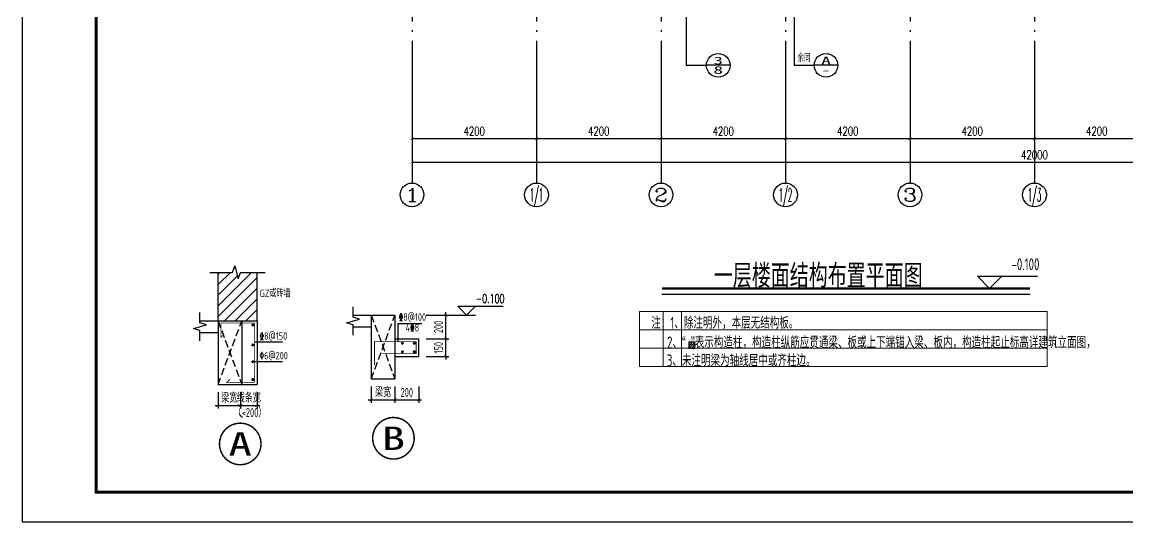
# Model space of a CAD drawing. Extents: x 169490 to 7584583, y -2399407 to 1374371.
# Drawn here: x 2731635 to 2768938, y 813191 to 830043 of the extents above; entities that cross this region are included whole.
import ezdxf
from ezdxf.enums import TextEntityAlignment as Align

# ---------------------------------------------------------------- set-up
doc = ezdxf.new("R2010")
doc.units = 0
doc.header["$LTSCALE"] = 100
for name, pattern in [('D3轴线点划线', [18.5, 12, -3, 0.5, -3]), ('DASH', [0.35, 0.25, -0.1]), ('H3普通虚线', [4.2, 3, -1.2])]:
    doc.linetypes.add(name, pattern=pattern)
doc.layers.get('0').update_dxf_attribs({"linetype": 'CONTINUOUS'})
doc.layers.get('DEFPOINTS').update_dxf_attribs({"linetype": 'CONTINUOUS'})
for name, color, linetype in [('A-DI-I(索引)', 21, 'CONTINUOUS'), ('AXIS', 3, 'CONTINUOUS'), ('AXIS_TEXT', 4, 'CONTINUOUS'), ('C-AXIS(轴号)', 3, 'CONTINUOUS'), ('C-AXIS-T(字)', 7, 'CONTINUOUS'), ('C-DOTE', 8, 'D3轴线点划线'), ('DIM_ELEV', 3, 'CONTINUOUS'), ('dsptext_col', 2, 'CONTINUOUS'), ('S-0-TEXT', 7, 'CONTINUOUS'), ('S-DETL-HATCH', 251, 'CONTINUOUS'), ('S-DETL-LINE1', 2, 'CONTINUOUS'), ('S-DETL-LINE2', 2, 'H3普通虚线'), ('S-DETL-TEXT', 7, 'CONTINUOUS'), ('S-SLAB-DIM', 92, 'CONTINUOUS'), ('S-SLAB-RTEXT', 7, 'CONTINUOUS'), ('TEXT', 7, 'CONTINUOUS'), ('THIN', 190, 'CONTINUOUS'), ('图框', 140, 'CONTINUOUS'), ('文字', 7, 'CONTINUOUS'), ('门编号', 6, 'CONTINUOUS')]:
    doc.layers.add(name, color=color, linetype=linetype)
doc.layers.add('rein', color=10, linetype='CONTINUOUS', lineweight=18)
doc.layers.add('S-1-TEXT', color=7, linetype='CONTINUOUS', lineweight=18)
doc.styles.add('_TCH_AXIS', font='COMPLEX', dxfattribs={"bigfont": 'GBCBIG'})
doc.styles.add('_TCH_DIM', font='SIMPLEX', dxfattribs={"bigfont": 'GBCBIG'})
doc.styles.add('_TCH_DIM_T3', font='SIMPLEX.shx', dxfattribs={"width": 0.705882, "bigfont": 'GBCBIG.shx'})
doc.styles.add('_TCH_LABEL', font='simhei.ttf')
doc.styles.add('COMPLEX', font='COMPLEX')
doc.styles.add('TSSD_Dimension', font='Tssdeng.shx', dxfattribs={"width": 0.7, "bigfont": 'tssdchn.shx'})
doc.styles.add('TSSD_Label', font='Tssdeng.shx', dxfattribs={"width": 0.7, "bigfont": 'hztxt.shx'})
doc.styles.add('TSSD_REIN', font='tssdeng.shx', dxfattribs={"width": 0.7, "bigfont": 'hztxt.shx'})
doc.dimstyles.new('_TCH_ARCH&&100', dxfattribs={"dimtxt": 297.5, "dimasz": 100, "dimexe": 250, "dimexo": 300, "dimgap": 100, "dimtad": 1, "dimdec": 0, "dimzin": 0, "dimdsep": 46, "dimtxsty": '_TCH_DIM_T3', "dimblk": 'ARCHTICK', "dimcen": 0.09, "dimclrt": 7, "dimazin": 2, "dimtfac": 1, "dimtdec": 0, "dimtix": 1, "dimtmove": 2, "dimatfit": 3, "dimfxl": 1, "dimtolj": 1, "dimtzin": 0, "dimarcsym": 0})
doc.dimstyles.new('TSSD_100_100', dxfattribs={"dimtxt": 300, "dimasz": 100, "dimexe": 100, "dimexo": 250, "dimgap": 100, "dimtad": 1, "dimdec": 0, "dimzin": 0, "dimdsep": 46, "dimtxsty": 'TSSD_Dimension', "dimblk": 'ARCHTICK', "dimcen": 0, "dimdle": 100, "dimclrt": 7, "dimadec": 0, "dimazin": 0, "dimtfac": 1, "dimtdec": 0, "dimtix": 1, "dimtmove": 2, "dimatfit": 3, "dimfxl": 1, "dimtolj": 1, "dimtzin": 0, "dimarcsym": 0})
doc.dimstyles.new('TSSD_25_100', dxfattribs={"dimtxt": 300, "dimasz": 100, "dimexe": 100, "dimexo": 250, "dimgap": 100, "dimtad": 1, "dimdec": 0, "dimlfac": 0.25, "dimzin": 0, "dimdsep": 46, "dimtxsty": 'TSSD_Dimension', "dimblk": 'ARCHTICK', "dimcen": 0, "dimdle": 100, "dimclrt": 7, "dimadec": 0, "dimazin": 0, "dimtfac": 1, "dimtdec": 0, "dimtix": 1, "dimtmove": 2, "dimatfit": 3, "dimldrblk": 'ARCHTICK', "dimfxl": 1, "dimtolj": 1, "dimtzin": 0, "dimarcsym": 0})

# ---------------------------------------------------------------- blocks, each defined once
blk = doc.blocks.new('_ARCHTICK')
at = {"const_width": 0.15}
blk.add_lwpolyline([(-0.5, -0.5), (0.5, 0.5)], dxfattribs=at)
blk = doc.blocks.new('*D1987')
at = {"layer": 'AXIS', "color": 0, "lineweight": -2, "transparency": 16777216}
for p, q in [((2744788, 828317), (2744788, 825067)), ((2786788, 828317), (2786788, 825067)), ((2744788, 825317), (2786788, 825317))]:
    blk.add_line(p, q, dxfattribs=at)
at = {"layer": 'DEFPOINTS', "color": 0, "transparency": 16777216}
for p in [(2744788, 828617), (2786788, 828617), (2786788, 825317)]:
    blk.add_point(p, dxfattribs=at)
at = {"layer": 'AXIS', "color": 0, "lineweight": -2, "transparency": 16777216, "xscale": 100, "yscale": 100, "zscale": 100, "rotation": 180}
blk.add_blockref('_ARCHTICK', (2744788, 825317), dxfattribs=at)
at = {"layer": 'AXIS', "color": 0, "lineweight": -2, "transparency": 16777216, "xscale": 100, "yscale": 100, "zscale": 100}
blk.add_blockref('_ARCHTICK', (2786788, 825317), dxfattribs=at)
at = {"layer": 'AXIS', "color": 7, "transparency": 16777216, "insert": (2765788, 825566), "char_height": 297.5, "attachment_point": 5, "style": '_TCH_DIM_T3'}
blk.add_mtext('\\A1;42000', dxfattribs=at)
blk = doc.blocks.new('*D1988')
at = {"layer": 'AXIS', "color": 0, "lineweight": -2, "transparency": 16777216}
for p, q in [((2744788, 828317), (2744788, 825867)), ((2748988, 828317), (2748988, 825867)), ((2744788, 826117), (2748988, 826117))]:
    blk.add_line(p, q, dxfattribs=at)
at = {"layer": 'DEFPOINTS', "color": 0, "transparency": 16777216}
for p in [(2744788, 828617), (2748988, 828617), (2748988, 826117)]:
    blk.add_point(p, dxfattribs=at)
at = {"layer": 'AXIS', "color": 0, "lineweight": -2, "transparency": 16777216, "xscale": 100, "yscale": 100, "zscale": 100, "rotation": 180}
blk.add_blockref('_ARCHTICK', (2744788, 826117), dxfattribs=at)
at = {"layer": 'AXIS', "color": 0, "lineweight": -2, "transparency": 16777216, "xscale": 100, "yscale": 100, "zscale": 100}
blk.add_blockref('_ARCHTICK', (2748988, 826117), dxfattribs=at)
at = {"layer": 'AXIS', "color": 7, "transparency": 16777216, "insert": (2746888, 826366), "char_height": 297.5, "attachment_point": 5, "style": '_TCH_DIM_T3'}
blk.add_mtext('\\A1;4200', dxfattribs=at)
blk = doc.blocks.new('*D1989')
at = {"layer": 'AXIS', "color": 0, "lineweight": -2, "transparency": 16777216}
for p, q in [((2748988, 828317), (2748988, 825867)), ((2753188, 828317), (2753188, 825867)), ((2748988, 826117), (2753188, 826117))]:
    blk.add_line(p, q, dxfattribs=at)
at = {"layer": 'DEFPOINTS', "color": 0, "transparency": 16777216}
for p in [(2748988, 828617), (2753188, 828617), (2753188, 826117)]:
    blk.add_point(p, dxfattribs=at)
at = {"layer": 'AXIS', "color": 0, "lineweight": -2, "transparency": 16777216, "xscale": 100, "yscale": 100, "zscale": 100, "rotation": 180}
blk.add_blockref('_ARCHTICK', (2748988, 826117), dxfattribs=at)
at = {"layer": 'AXIS', "color": 0, "lineweight": -2, "transparency": 16777216, "xscale": 100, "yscale": 100, "zscale": 100}
blk.add_blockref('_ARCHTICK', (2753188, 826117), dxfattribs=at)
at = {"layer": 'AXIS', "color": 7, "transparency": 16777216, "insert": (2751088, 826366), "char_height": 297.5, "attachment_point": 5, "style": '_TCH_DIM_T3'}
blk.add_mtext('\\A1;4200', dxfattribs=at)
blk = doc.blocks.new('*D1990')
at = {"layer": 'AXIS', "color": 0, "lineweight": -2, "transparency": 16777216}
for p, q in [((2753188, 828317), (2753188, 825867)), ((2757388, 828317), (2757388, 825867)), ((2753188, 826117), (2757388, 826117))]:
    blk.add_line(p, q, dxfattribs=at)
at = {"layer": 'DEFPOINTS', "color": 0, "transparency": 16777216}
for p in [(2753188, 828617), (2757388, 828617), (2757388, 826117)]:
    blk.add_point(p, dxfattribs=at)
at = {"layer": 'AXIS', "color": 0, "lineweight": -2, "transparency": 16777216, "xscale": 100, "yscale": 100, "zscale": 100, "rotation": 180}
blk.add_blockref('_ARCHTICK', (2753188, 826117), dxfattribs=at)
at = {"layer": 'AXIS', "color": 0, "lineweight": -2, "transparency": 16777216, "xscale": 100, "yscale": 100, "zscale": 100}
blk.add_blockref('_ARCHTICK', (2757388, 826117), dxfattribs=at)
at = {"layer": 'AXIS', "color": 7, "transparency": 16777216, "insert": (2755288, 826366), "char_height": 297.5, "attachment_point": 5, "style": '_TCH_DIM_T3'}
blk.add_mtext('\\A1;4200', dxfattribs=at)
blk = doc.blocks.new('*D1991')
at = {"layer": 'AXIS', "color": 0, "lineweight": -2, "transparency": 16777216}
for p, q in [((2757388, 828317), (2757388, 825867)), ((2761588, 828317), (2761588, 825867)), ((2757388, 826117), (2761588, 826117))]:
    blk.add_line(p, q, dxfattribs=at)
at = {"layer": 'DEFPOINTS', "color": 0, "transparency": 16777216}
for p in [(2757388, 828617), (2761588, 828617), (2761588, 826117)]:
    blk.add_point(p, dxfattribs=at)
at = {"layer": 'AXIS', "color": 0, "lineweight": -2, "transparency": 16777216, "xscale": 100, "yscale": 100, "zscale": 100, "rotation": 180}
blk.add_blockref('_ARCHTICK', (2757388, 826117), dxfattribs=at)
at = {"layer": 'AXIS', "color": 0, "lineweight": -2, "transparency": 16777216, "xscale": 100, "yscale": 100, "zscale": 100}
blk.add_blockref('_ARCHTICK', (2761588, 826117), dxfattribs=at)
at = {"layer": 'AXIS', "color": 7, "transparency": 16777216, "insert": (2759488, 826366), "char_height": 297.5, "attachment_point": 5, "style": '_TCH_DIM_T3'}
blk.add_mtext('\\A1;4200', dxfattribs=at)
blk = doc.blocks.new('*D1992')
at = {"layer": 'AXIS', "color": 0, "lineweight": -2, "transparency": 16777216}
for p, q in [((2761588, 828317), (2761588, 825867)), ((2765788, 828317), (2765788, 825867)), ((2761588, 826117), (2765788, 826117))]:
    blk.add_line(p, q, dxfattribs=at)
at = {"layer": 'DEFPOINTS', "color": 0, "transparency": 16777216}
for p in [(2761588, 828617), (2765788, 828617), (2765788, 826117)]:
    blk.add_point(p, dxfattribs=at)
at = {"layer": 'AXIS', "color": 0, "lineweight": -2, "transparency": 16777216, "xscale": 100, "yscale": 100, "zscale": 100, "rotation": 180}
blk.add_blockref('_ARCHTICK', (2761588, 826117), dxfattribs=at)
at = {"layer": 'AXIS', "color": 0, "lineweight": -2, "transparency": 16777216, "xscale": 100, "yscale": 100, "zscale": 100}
blk.add_blockref('_ARCHTICK', (2765788, 826117), dxfattribs=at)
at = {"layer": 'AXIS', "color": 7, "transparency": 16777216, "insert": (2763688, 826366), "char_height": 297.5, "attachment_point": 5, "style": '_TCH_DIM_T3'}
blk.add_mtext('\\A1;4200', dxfattribs=at)
blk = doc.blocks.new('*D1993')
at = {"layer": 'AXIS', "color": 0, "lineweight": -2, "transparency": 16777216}
for p, q in [((2765788, 828317), (2765788, 825867)), ((2769988, 828317), (2769988, 825867)), ((2765788, 826117), (2769988, 826117))]:
    blk.add_line(p, q, dxfattribs=at)
at = {"layer": 'DEFPOINTS', "color": 0, "transparency": 16777216}
for p in [(2765788, 828617), (2769988, 828617), (2769988, 826117)]:
    blk.add_point(p, dxfattribs=at)
at = {"layer": 'AXIS', "color": 0, "lineweight": -2, "transparency": 16777216, "xscale": 100, "yscale": 100, "zscale": 100, "rotation": 180}
blk.add_blockref('_ARCHTICK', (2765788, 826117), dxfattribs=at)
at = {"layer": 'AXIS', "color": 0, "lineweight": -2, "transparency": 16777216, "xscale": 100, "yscale": 100, "zscale": 100}
blk.add_blockref('_ARCHTICK', (2769988, 826117), dxfattribs=at)
at = {"layer": 'AXIS', "color": 7, "transparency": 16777216, "insert": (2767888, 826366), "char_height": 297.5, "attachment_point": 5, "style": '_TCH_DIM_T3'}
blk.add_mtext('\\A1;4200', dxfattribs=at)
blk = doc.blocks.new('_AXISO')
blk.add_circle((0, 0), 0.5)
at = {"layer": 'AXIS_TEXT', "style": 'COMPLEX', "width": 1.041667}
blk.add_attdef('A', text='', height=0.56, dxfattribs=at).set_placement((-0.25, -0.28), (0.25, -0.28), align=Align.FIT)
blk = doc.blocks.new('*D2015')
at = {"layer": 'DEFPOINTS', "color": 0, "ltscale": 5, "transparency": 16777216}
for p in [(2739005, 817819), (2739559, 817819), (2739559, 817114)]:
    blk.add_point(p, dxfattribs=at)
at = {"layer": 'S-SLAB-DIM', "color": 0, "lineweight": -2, "ltscale": 5, "transparency": 16777216}
for p, q in [((2739005, 817569), (2739005, 817014)), ((2739559, 817569), (2739559, 817014)), ((2739005, 817114), (2738905, 817114)), ((2739005, 817114), (2739559, 817114)), ((2739559, 817114), (2739659, 817114))]:
    blk.add_line(p, q, dxfattribs=at)
at = {"layer": 'S-SLAB-DIM', "color": 0, "lineweight": -2, "ltscale": 5, "transparency": 16777216, "xscale": 100, "yscale": 100, "zscale": 100}
blk.add_blockref('_ARCHTICK', (2739005, 817114), dxfattribs=at)
at = {"layer": 'S-SLAB-DIM', "color": 0, "lineweight": -2, "ltscale": 5, "transparency": 16777216, "xscale": 100, "yscale": 100, "zscale": 100, "rotation": 180}
blk.add_blockref('_ARCHTICK', (2739559, 817114), dxfattribs=at)
at = {"layer": 'S-SLAB-DIM', "color": 7, "ltscale": 5, "transparency": 16777216, "insert": (2739282, 817364), "char_height": 300, "attachment_point": 5, "style": 'TSSD_Dimension'}
blk.add_mtext('\\A1;线条宽', dxfattribs=at)
blk = doc.blocks.new('*D2016')
at = {"layer": 'DEFPOINTS', "color": 0, "ltscale": 5, "transparency": 16777216}
for p in [(2738245, 817819), (2739005, 817819), (2739005, 817114)]:
    blk.add_point(p, dxfattribs=at)
at = {"layer": 'S-SLAB-DIM', "color": 0, "lineweight": -2, "ltscale": 5, "transparency": 16777216}
for p, q in [((2738245, 817569), (2738245, 817014)), ((2739005, 817569), (2739005, 817014)), ((2738145, 817114), (2739105, 817114))]:
    blk.add_line(p, q, dxfattribs=at)
at = {"layer": 'S-SLAB-DIM', "color": 0, "lineweight": -2, "ltscale": 5, "transparency": 16777216, "xscale": 100, "yscale": 100, "zscale": 100, "rotation": 180}
blk.add_blockref('_ARCHTICK', (2738245, 817114), dxfattribs=at)
at = {"layer": 'S-SLAB-DIM', "color": 0, "lineweight": -2, "ltscale": 5, "transparency": 16777216, "xscale": 100, "yscale": 100, "zscale": 100}
blk.add_blockref('_ARCHTICK', (2739005, 817114), dxfattribs=at)
at = {"layer": 'S-SLAB-DIM', "color": 7, "ltscale": 5, "transparency": 16777216, "insert": (2738625, 817364), "char_height": 300, "attachment_point": 5, "style": 'TSSD_Dimension'}
blk.add_mtext('\\A1;梁宽', dxfattribs=at)
blk = doc.blocks.new('*D2017')
at = {"layer": 'DEFPOINTS', "color": 0, "ltscale": 5, "transparency": 16777216}
for p in [(2743413, 818010), (2744213, 818010), (2744213, 817305)]:
    blk.add_point(p, dxfattribs=at)
at = {"layer": 'S-SLAB-DIM', "color": 0, "lineweight": -2, "ltscale": 5, "transparency": 16777216}
for p, q in [((2743413, 817760), (2743413, 817205)), ((2744213, 817760), (2744213, 817205)), ((2743313, 817305), (2744313, 817305))]:
    blk.add_line(p, q, dxfattribs=at)
at = {"layer": 'S-SLAB-DIM', "color": 0, "lineweight": -2, "ltscale": 5, "transparency": 16777216, "xscale": 100, "yscale": 100, "zscale": 100, "rotation": 180}
blk.add_blockref('_ARCHTICK', (2743413, 817305), dxfattribs=at)
at = {"layer": 'S-SLAB-DIM', "color": 0, "lineweight": -2, "ltscale": 5, "transparency": 16777216, "xscale": 100, "yscale": 100, "zscale": 100}
blk.add_blockref('_ARCHTICK', (2744213, 817305), dxfattribs=at)
at = {"layer": 'S-SLAB-DIM', "color": 7, "ltscale": 5, "transparency": 16777216, "insert": (2743813, 817555), "char_height": 300, "attachment_point": 5, "style": 'TSSD_Dimension'}
blk.add_mtext('\\A1;梁宽', dxfattribs=at)
blk = doc.blocks.new('*D2018')
at = {"layer": 'DEFPOINTS', "color": 0, "transparency": 16777216}
for p in [(2744213, 818010), (2745013, 818010), (2745013, 817305)]:
    blk.add_point(p, dxfattribs=at)
at = {"layer": 'S-SLAB-DIM', "color": 0, "lineweight": -2, "transparency": 16777216}
for p, q in [((2744213, 817760), (2744213, 817205)), ((2745013, 817760), (2745013, 817205)), ((2744113, 817305), (2745113, 817305))]:
    blk.add_line(p, q, dxfattribs=at)
at = {"layer": 'S-SLAB-DIM', "color": 0, "lineweight": -2, "transparency": 16777216, "xscale": 100, "yscale": 100, "zscale": 100, "rotation": 180}
blk.add_blockref('_ARCHTICK', (2744213, 817305), dxfattribs=at)
at = {"layer": 'S-SLAB-DIM', "color": 0, "lineweight": -2, "transparency": 16777216, "xscale": 100, "yscale": 100, "zscale": 100}
blk.add_blockref('_ARCHTICK', (2745013, 817305), dxfattribs=at)
at = {"layer": 'S-SLAB-DIM', "color": 7, "transparency": 16777216, "insert": (2744613, 817555), "char_height": 300, "attachment_point": 5, "style": 'TSSD_Dimension'}
blk.add_mtext('\\A1;200', dxfattribs=at)
blk = doc.blocks.new('*D2019')
at = {"layer": 'DEFPOINTS', "color": 0, "transparency": 16777216}
for p in [(2745013, 819364), (2745932, 819364), (2745013, 818764)]:
    blk.add_point(p, dxfattribs=at)
at = {"layer": 'S-SLAB-DIM', "color": 0, "lineweight": -2, "transparency": 16777216}
for p, q in [((2745263, 819364), (2746032, 819364)), ((2745932, 819364), (2745932, 819464)), ((2745932, 818764), (2745932, 819364)), ((2745263, 818764), (2746032, 818764)), ((2745932, 818764), (2745932, 818664))]:
    blk.add_line(p, q, dxfattribs=at)
at = {"layer": 'S-SLAB-DIM', "color": 0, "lineweight": -2, "transparency": 16777216, "xscale": 100, "yscale": 100, "zscale": 100}
for p, rotation in [((2745932, 819364), 270), ((2745932, 818764), 90)]:
    blk.add_blockref('_ARCHTICK', p, dxfattribs=dict(at, rotation=rotation))
at = {"layer": 'S-SLAB-DIM', "color": 7, "transparency": 16777216, "insert": (2745682, 819064), "char_height": 300, "attachment_point": 5, "rotation": 90, "style": 'TSSD_Dimension'}
blk.add_mtext('\\A1;150', dxfattribs=at)
blk = doc.blocks.new('*D2020')
at = {"layer": 'DEFPOINTS', "color": 0, "transparency": 16777216}
for p in [(2745013, 820164), (2745932, 820164), (2745013, 819364)]:
    blk.add_point(p, dxfattribs=at)
at = {"layer": 'S-SLAB-DIM', "color": 0, "lineweight": -2, "transparency": 16777216}
for p, q in [((2745263, 820164), (2746032, 820164)), ((2745932, 819264), (2745932, 820264)), ((2745263, 819364), (2746032, 819364))]:
    blk.add_line(p, q, dxfattribs=at)
at = {"layer": 'S-SLAB-DIM', "color": 0, "lineweight": -2, "transparency": 16777216, "xscale": 100, "yscale": 100, "zscale": 100}
for p, rotation in [((2745932, 820164), 90), ((2745932, 819364), 270)]:
    blk.add_blockref('_ARCHTICK', p, dxfattribs=dict(at, rotation=rotation))
at = {"layer": 'S-SLAB-DIM', "color": 7, "transparency": 16777216, "insert": (2745682, 819764), "char_height": 300, "attachment_point": 5, "rotation": 90, "style": 'TSSD_Dimension'}
blk.add_mtext('\\A1;200', dxfattribs=at)

msp = doc.modelspace()

# ---------------------------------------------------------------- hatches: boundary and pattern name
at = {"layer": 'S-DETL-HATCH'}
h = msp.add_hatch(dxfattribs=at)
h.set_pattern_fill('ANSI31', color=256, scale=80, style=0)
h.set_pattern_definition([(45, (1133350.36, 1302588.53), (-179.605122, 179.605122), [])])
h.paths.add_polyline_path([(2738927.7, 821384.3), (2738807.7, 821824.3), (2738737.7, 821604.3), (2738245.1, 821604.3), (2738245.1, 819972.7), (2739045.1, 819972.7), (2739559, 819972.7), (2739559, 821604.3), (2738997.7, 821604.3)])
at = {"layer": 'S-SLAB-RTEXT'}
h = msp.add_hatch(dxfattribs=at)
h.set_pattern_fill('钢筋混凝土', color=256, scale=25, style=0)
h.set_pattern_definition([(45, (2508792.43, 759232.136), (-44.194174, 44.194174), []), (50, (2508792.43, 759232.14), (179.315046, -15.68803), [18.75, -206.25]), (355, (2508792.43, 759232.14), (-34.68783, 188.04803), [15, -165]), (100.4514, (2508807.37, 759230.83), (144.62735, 172.35989), [15.93505, -175.28553]), (46.1842, (2508792.43, 759282.14), (266.81026, -41.37975), [28.125, -309.375]), (96.6356, (2508814.66, 759278.7), (233.66568, 243.52947), [23.90257, -262.92825]), (351.1842, (2508792.43, 759282.14), (233.6655, 243.52965), [22.5, -247.5]), (21, (2508817.43, 759269.64), (149.22676, -100.65472), [18.75, -206.25]), (326, (2508817.43, 759269.64), (60.82883, 181.28751), [15, -165]), (71.4514, (2508829.86, 759261.25), (210.05566, 80.63262), [15.93505, -175.28553]), (37.5, (2508792.43, 759232.136), (3.039964, 83.223463), [0, -163, 0, -167.5, 0, -165.625]), (7.5, (2508792.43, 759232.14), (65.767384, 98.602928), [0, -95.5, 0, -159.25, 0, -63.125]), (327.5, (2508736.68, 759232.136), (133.455609, -5.638718), [0, -62.5, 0, -195, 0, -258.75]), (317.5, (2508711.68, 759232.14), (145.79654, 25.026246), [0, -81.25, 0, -129.5, 0, -183.75])])
h.paths.add_polyline_path([(2754125.1, 819249.7), (2754125.1, 819049.7), (2754325.1, 819049.7), (2754325.1, 819249.7)])

# ---------------------------------------------------------------- linework, layer by layer
at = {"layer": 'A-DI-I(索引)'}
for p, q in [((2754041.2, 830916.9), (2754041.2, 828586.2)), ((2757676.8, 830916.9), (2757676.8, 828586.2)), ((2754041.2, 828586.2), (2754719.4, 828586.2)), ((2755519.4, 828586.2), (2754719.4, 828586.2)), ((2757676.8, 828586.2), (2758355, 828586.2)), ((2759155, 828586.2), (2758355, 828586.2))]:
    msp.add_line(p, q, dxfattribs=at)
for centre in [(2755119.4, 828586.2), (2758755, 828586.2)]:
    msp.add_circle(centre, 400, dxfattribs=at)
at = {"layer": 'C-AXIS(轴号)'}
for p, q in [((2744788, 828616.9), (2744788, 824616.9)), ((2748988, 828616.9), (2748988, 824616.9)), ((2753188, 828616.9), (2753188, 824616.9)), ((2757388, 828616.9), (2757388, 824616.9)), ((2761588, 828616.9), (2761588, 824616.9)), ((2765788, 828616.9), (2765788, 824616.9))]:
    msp.add_line(p, q, dxfattribs=at)
at = {"layer": 'C-DOTE'}
for p, q in [((2744788, 847916.9), (2744788, 828616.9)), ((2748988, 847916.9), (2748988, 828616.9)), ((2753188, 847916.9), (2753188, 828616.9)), ((2757388, 847916.9), (2757388, 828616.9)), ((2761588, 847916.9), (2761588, 828616.9)), ((2765788, 847916.9), (2765788, 828616.9))]:
    msp.add_line(p, q, dxfattribs=at)
at = {"layer": 'DIM_ELEV'}
for p, q in [((2746631.6, 820164.2), (2746331.6, 820464.2)), ((2746331.6, 820464.2), (2747861.9, 820464.2)), ((2746631.6, 820164.2), (2746931.6, 820464.2)), ((2745931.6, 820164.2), (2746931.6, 820164.2))]:
    msp.add_line(p, q, dxfattribs=at)
at = {"layer": 'dsptext_col', "ltscale": 10}
msp.add_lwpolyline([(2734134.9, 854191.4), (2797934.9, 854191.4), (2797934.9, 814191.4), (2734134.9, 814191.4)], close=True, dxfattribs=at)
at = {"layer": 'rein'}
for points, const_width in [([(2738450.5, 819518.7), (2738344.4, 819412.6), (2738344.4, 819899.9), (2739478.2, 819899.9), (2739478.2, 817897.8), (2738541.6, 817897.8), (2738647.7, 818003.9)], 25), ([(2743526.1, 818476), (2743526.1, 819269.4), (2744930.3, 819269.4), (2744930.3, 818863.4), (2743782.2, 818863.4)], 30)]:
    msp.add_lwpolyline(points, dxfattribs=dict(at, const_width=const_width))
at = {"layer": 'rein', "const_width": 50}
for points in [[(2739392.9, 819829.1, 1), (2739442.9, 819829.1, 1)], [(2739392.9, 819157.3, 1), (2739442.9, 819157.3, 1)], [(2744487.5, 819214.8, -1), (2744437.5, 819214.8, -1)], [(2744889.3, 819214.8, -1), (2744839.3, 819214.8, -1)], [(2744487.5, 818929, -1), (2744437.5, 818929, -1)], [(2744889.3, 818929, -1), (2744839.3, 818929, -1)], [(2739392.9, 818592.4, 1), (2739442.9, 818592.4, 1)], [(2739392.9, 817990.9, 1), (2739442.9, 817990.9, 1)]]:
    msp.add_lwpolyline(points, format="xyb", close=True, dxfattribs=at)
at = {"layer": 'S-1-TEXT', "color": 8}
for p, q in [((2766218.3, 820283), (2752463.4, 820283)), ((2752463.4, 820283), (2752463.4, 818433)), ((2753264.3, 820283), (2753264.3, 818433)), ((2753881.8, 820283), (2753881.8, 818433)), ((2766218.3, 819666.3), (2752463.4, 819666.3)), ((2766218.3, 819049.7), (2752463.4, 819049.7)), ((2766218.3, 819049.7), (2752463.4, 819049.7)), ((2766218.3, 819049.7), (2752463.4, 819049.7)), ((2766218.3, 818433), (2752463.4, 818433))]:
    msp.add_line(p, q, dxfattribs=at)
msp.add_lwpolyline([(2766218.3, 820283), (2766218.3, 818433)], dxfattribs=at)
at = {"layer": 'S-DETL-LINE1'}
for p, q in [((2738245.1, 819972.7), (2738245.1, 821604.3)), ((2739559, 819972.7), (2739559, 821604.3)), ((2737631.8, 819972.7), (2738245.1, 819972.7)), ((2738245.1, 819972.7), (2738245.1, 817818.6)), ((2738245.1, 819972.7), (2739045.1, 819972.7)), ((2739045.1, 819972.7), (2739045.1, 817818.6)), ((2739045.1, 819972.7), (2739559, 819972.7)), ((2739559, 819972.7), (2739559, 817818.6)), ((2742799.2, 820164.2), (2743412.5, 820164.2)), ((2743412.5, 820164.2), (2743412.5, 818010.1)), ((2743412.5, 820164.2), (2744212.5, 820164.2)), ((2744212.5, 820164.2), (2744212.5, 818010.1)), ((2737631.8, 819572.7), (2738245.1, 819572.7)), ((2742799.2, 819764.2), (2743412.5, 819764.2)), ((2744212.5, 819364.2), (2745012.5, 819364.2)), ((2745012.5, 819364.2), (2745012.5, 818764.2)), ((2744212.5, 818764.2), (2745012.5, 818764.2)), ((2738245.1, 817818.6), (2739045.1, 817818.6)), ((2739045.1, 817818.6), (2739559, 817818.6)), ((2743412.5, 818010.1), (2744212.5, 818010.1))]:
    msp.add_line(p, q, dxfattribs=at)
at = {"layer": 'S-DETL-LINE1', "linetype": 'DASH', "ltscale": 10}
for p, q in [((2738245.1, 819972.7), (2739045.1, 817818.6)), ((2738245.1, 817818.6), (2739045.1, 819972.7)), ((2743412.5, 820164.2), (2744212.5, 818010.1)), ((2743412.5, 818010.1), (2744212.5, 820164.2))]:
    msp.add_line(p, q, dxfattribs=at)
at = {"layer": 'S-DETL-LINE2', "ltscale": 5}
msp.add_lwpolyline([(2737965.1, 821604.3), (2738737.7, 821604.3), (2738807.7, 821824.3), (2738927.7, 821384.3), (2738997.7, 821604.3), (2739839, 821604.3)], dxfattribs=at)
at = {"layer": 'S-DETL-TEXT', "const_width": 50}
for points in [[(2744860.7, 816010.7, 1), (2743460.7, 816010.7, 1)], [(2739693.3, 815819.2, 1), (2738293.3, 815819.2, 1)]]:
    msp.add_lwpolyline(points, format="xyb", close=True, dxfattribs=at)
at = {"layer": 'S-SLAB-RTEXT'}
msp.add_lwpolyline([(2754125.1, 819049.7), (2754325.1, 819049.7), (2754325.1, 819249.7), (2754125.1, 819249.7)], close=True, dxfattribs=at)
at = {"layer": 'TEXT', "color": 62}
for p, q in [((2744319.5, 819269.4), (2744319.5, 819884.8)), ((2744319.5, 819884.8), (2745123, 819884.8))]:
    msp.add_line(p, q, dxfattribs=at)
at = {"layer": 'TEXT'}
for p, q in [((2740421.5, 819253.1), (2739478.2, 819253.1)), ((2740421.5, 818592.4), (2739417.9, 818592.4))]:
    msp.add_line(p, q, dxfattribs=at)
at = {"layer": 'TEXT', "ltscale": 99}
msp.add_line((2738954.7, 816821.1), (2739071.3, 816715.4), dxfattribs=at)
at = {"layer": 'THIN'}
for p, q in [((2764274.2, 821060.1), (2763861.7, 821472.6)), ((2763861.7, 821472.6), (2765884.4, 821472.6)), ((2764274.2, 821060.1), (2764686.7, 821472.6))]:
    msp.add_line(p, q, dxfattribs=at)
at = {"layer": 'THIN', "ltscale": 5}
msp.add_lwpolyline([(2739070.3, 820718, 0, 100, 0), (2739388.9, 820718, 0, 0, 0), (2739717.2, 820718, 0, 0, 0), (2740423.1, 820718, 0, 0, 0)], format="xyseb", dxfattribs=at)
at = {"layer": 'THIN', "ltscale": 0.75}
for points in [[(2742799.2, 819484.2), (2742799.2, 819834.2), (2742579.2, 819904.2), (2743019.2, 820024.2), (2742799.2, 820094.2), (2742799.2, 820444.2)], [(2737631.8, 819292.7), (2737631.8, 819642.7), (2737411.8, 819712.7), (2737851.8, 819832.7), (2737631.8, 819902.7), (2737631.8, 820252.7)]]:
    msp.add_lwpolyline(points, dxfattribs=at)
at = {"layer": '图框'}
msp.add_lwpolyline([(2731634.9, 813191.4), (2805934.9, 813191.4), (2805934.9, 855191.4), (2731634.9, 855191.4)], close=True, dxfattribs=at)
at = {"layer": '图框', "const_width": 100}
msp.add_lwpolyline([(2734134.9, 814191.4), (2804934.9, 814191.4), (2804934.9, 854191.4), (2734134.9, 854191.4)], close=True, dxfattribs=at)
at = {"layer": '文字'}
msp.add_line((2753218.6, 820864.2), (2765638.6, 820864.2), dxfattribs=at)
at = {"layer": '文字', "const_width": 75}
msp.add_lwpolyline([(2753218.6, 821060.1), (2765638.6, 821060.1)], dxfattribs=at)

# ---------------------------------------------------------------- block references
at = {"layer": 'C-AXIS(轴号)'}
ref = msp.add_blockref('_AXISO', (2744788, 824216.9), dxfattribs=dict(at, xscale=800, yscale=800, zscale=800))
ref.add_attrib('A', '1', dxfattribs={"layer": 'C-AXIS-T(字)', "height": 452.5, "style": '_TCH_AXIS', "width": 2.333333}).set_placement((2744561.7, 823990.6), (2745014.3, 823990.6), align=Align.FIT)
ref = msp.add_blockref('_AXISO', (2748988, 824216.9), dxfattribs=dict(at, xscale=800, yscale=800, zscale=800))
ref.add_attrib('A', '1/1', dxfattribs={"layer": 'C-AXIS-T(字)', "height": 452.55, "style": '_TCH_AXIS', "width": 0.456522}).set_placement((2748761.7, 823990.6), (2749214.3, 823990.6), align=Align.FIT)
ref = msp.add_blockref('_AXISO', (2753188, 824216.9), dxfattribs=dict(at, xscale=800, yscale=800, zscale=800))
ref.add_attrib('A', '2', dxfattribs={"layer": 'C-AXIS-T(字)', "height": 452.5, "style": '_TCH_AXIS', "width": 1.5}).set_placement((2752961.7, 823990.6), (2753414.3, 823990.6), align=Align.FIT)
ref = msp.add_blockref('_AXISO', (2757388, 824216.9), dxfattribs=dict(at, xscale=800, yscale=800, zscale=800))
ref.add_attrib('A', '1/2', dxfattribs={"layer": 'C-AXIS-T(字)', "height": 452.55, "style": '_TCH_AXIS', "width": 0.411765}).set_placement((2757161.7, 823990.6), (2757614.3, 823990.6), align=Align.FIT)
ref = msp.add_blockref('_AXISO', (2761588, 824216.9), dxfattribs=dict(at, xscale=800, yscale=800, zscale=800))
ref.add_attrib('A', '3', dxfattribs={"layer": 'C-AXIS-T(字)', "height": 452.5, "style": '_TCH_AXIS', "width": 1.5}).set_placement((2761361.7, 823990.6), (2761814.3, 823990.6), align=Align.FIT)
ref = msp.add_blockref('_AXISO', (2765788, 824216.9), dxfattribs=dict(at, xscale=800, yscale=800, zscale=800))
ref.add_attrib('A', '1/3', dxfattribs={"layer": 'C-AXIS-T(字)', "height": 452.55, "style": '_TCH_AXIS', "width": 0.411765}).set_placement((2765561.7, 823990.6), (2766014.3, 823990.6), align=Align.FIT)

# ---------------------------------------------------------------- texts
at = {"layer": 'A-DI-I(索引)', "style": 'TSSD_REIN', "width": 0.65}
msp.add_text('余同', height=250, dxfattribs=at).set_placement((2757790, 828700))
at = {"layer": 'A-DI-I(索引)', "style": '_TCH_LABEL', "width": 1.738281}
for s, p, p2 in [('3', (2754958.4, 828618.4), (2755280.4, 828618.4)), ('8', (2754958.4, 828296.4), (2755280.4, 828296.4)), ('A', (2758594, 828618.4), (2758916, 828618.4)), ('-', (2758594, 828296.4), (2758916, 828296.4))]:
    msp.add_text(s, height=257.6, dxfattribs=at).set_placement(p, p2, align=Align.FIT)
at = {"layer": 'DIM_ELEV', "style": '_TCH_DIM', "width": 0.658824}
msp.add_text('-0.100', height=297.5, dxfattribs=at).set_placement((2746935.9, 820569.2))
at = {"layer": 'S-0-TEXT', "style": 'TSSD_REIN', "width": 0.7}
for s, p in [(' 注：1、除注明外，本层无结构板。', (2752687.9, 819703, -2339.2)), ('2、“ ”表示构造柱，构造柱纵筋应贯通梁、板或上下端锚入梁、板内，构造柱起止标高详建筑立面图，', (2753392.6, 819044.1, 27253.5)), ('3、未注明梁为轴线居中或齐柱边。', (2753384.1, 818434.9, 28423.1))]:
    msp.add_text(s, height=400, rotation=359.99983, dxfattribs=at).set_placement(p)
at = {"layer": 'S-DETL-TEXT', "style": '_TCH_LABEL', "width": 1.390625}
for s, p, p2 in [('A', (2738597.3, 815423.2), (2739389.2, 815423.2)), ('B', (2743764.7, 815614.7), (2744556.7, 815614.7))]:
    msp.add_text(s, height=792, dxfattribs=at).set_placement(p, p2, align=Align.FIT)
at = {"layer": 'TEXT', "style": 'TSSD_REIN', "width": 0.7}
for s, p in [('GZ或砖墙', (2739648.1, 820770.5)), ('%%1328@150', (2739648.1, 819332.1)), ('%%1306@200', (2739648.1, 818671.5))]:
    msp.add_text(s, height=250, dxfattribs=at).set_placement(p)
at = {"layer": 'TEXT', "color": 62, "style": 'TSSD_REIN', "width": 0.7}
for s, p in [('%%1328@100', (2744341, 819973.5, 14.8)), ('4%%1328', (2744574.6, 819617.4, 14.8))]:
    msp.add_text(s, height=250, dxfattribs=at).set_placement(p)
at = {"layer": 'TEXT', "ltscale": 99, "style": 'TSSD_REIN', "width": 0.7}
msp.add_text('（<200）', height=300, dxfattribs=at).set_placement((2738760.5, 816728.1))
at = {"layer": 'THIN', "style": 'TSSD_Label', "width": 0.7}
msp.add_text('-0.100', height=400, dxfattribs=at).set_placement((2765954.5, 821559.8), align=Align.BOTTOM_RIGHT)
at = {"layer": '门编号', "color": 7, "style": 'TSSD_REIN', "width": 0.8}
msp.add_text('一层楼面结构布置平面图', height=800, dxfattribs=at).set_placement((2758491.4, 821522.9), align=Align.MIDDLE)

# ---------------------------------------------------------------- dimensions: what is measured, and where the dimension line sits
at = {"layer": 'AXIS'}
for p1, p2, distance, picture, middle in [((2744788, 828616.9), (2786788, 828616.9), -3300, '*D1987', (2765788, 825565.7)), ((2744788, 828616.9), (2748988, 828616.9), -2500, '*D1988', (2746888, 826365.7)), ((2748988, 828616.9), (2753188, 828616.9), -2500, '*D1989', (2751088, 826365.7)), ((2753188, 828616.9), (2757388, 828616.9), -2500, '*D1990', (2755288, 826365.7)), ((2757388, 828616.9), (2761588, 828616.9), -2500, '*D1991', (2759488, 826365.7)), ((2761588, 828616.9), (2765788, 828616.9), -2500, '*D1992', (2763688, 826365.7)), ((2765788, 828616.9), (2769988, 828616.9), -2500, '*D1993', (2767888, 826365.7))]:
    dim = msp.add_aligned_dim(p1=p1, p2=p2, distance=distance, dimstyle='_TCH_ARCH&&100', dxfattribs=at)
    dim.commit()
    dim.dimension.update_dxf_attribs({"geometry": picture, "text_midpoint": middle})
at = {"layer": 'S-SLAB-DIM'}
for base, p1, p2, picture, middle in [((2745931.6, 820164.2), (2745012.5, 819364.2), (2745012.5, 820164.2), '*D2020', (2745681.6, 819764.2)), ((2745931.6, 819364.2), (2745012.5, 818764.2), (2745012.5, 819364.2), '*D2019', (2745681.6, 819064.2))]:
    dim = msp.add_linear_dim(base=base, p1=p1, p2=p2, angle=90, dimstyle='TSSD_25_100', dxfattribs=at)
    dim.commit()
    dim.dimension.update_dxf_attribs({"geometry": picture, "text_midpoint": middle})
at = {"layer": 'S-SLAB-DIM', "ltscale": 5}
for base, p1, p2, text, picture, middle in [((2739005.5, 817113.7), (2738245.1, 817818.6), (2739005.5, 817818.6), '梁宽', '*D2016', (2738625.3, 817363.7)), ((2739559, 817113.7), (2739005.5, 817818.6), (2739559, 817818.6), '线条宽', '*D2015', (2739282.2, 817363.7)), ((2744212.5, 817305.1), (2743412.5, 818010.1), (2744212.5, 818010.1), '梁宽', '*D2017', (2743812.5, 817555.1))]:
    dim = msp.add_linear_dim(base=base, p1=p1, p2=p2, text=text, dimstyle='TSSD_100_100', dxfattribs=at)
    dim.commit()
    dim.dimension.update_dxf_attribs({"geometry": picture, "text_midpoint": middle})
at = {"layer": 'S-SLAB-DIM'}
dim = msp.add_linear_dim(base=(2745012.5, 817305.1), p1=(2744212.5, 818010.1), p2=(2745012.5, 818010.1), dimstyle='TSSD_25_100', dxfattribs=at)
dim.commit()
dim.dimension.update_dxf_attribs({"geometry": '*D2018', "text_midpoint": (2744612.5, 817555.1)})

doc.saveas('drawing.dxf')
